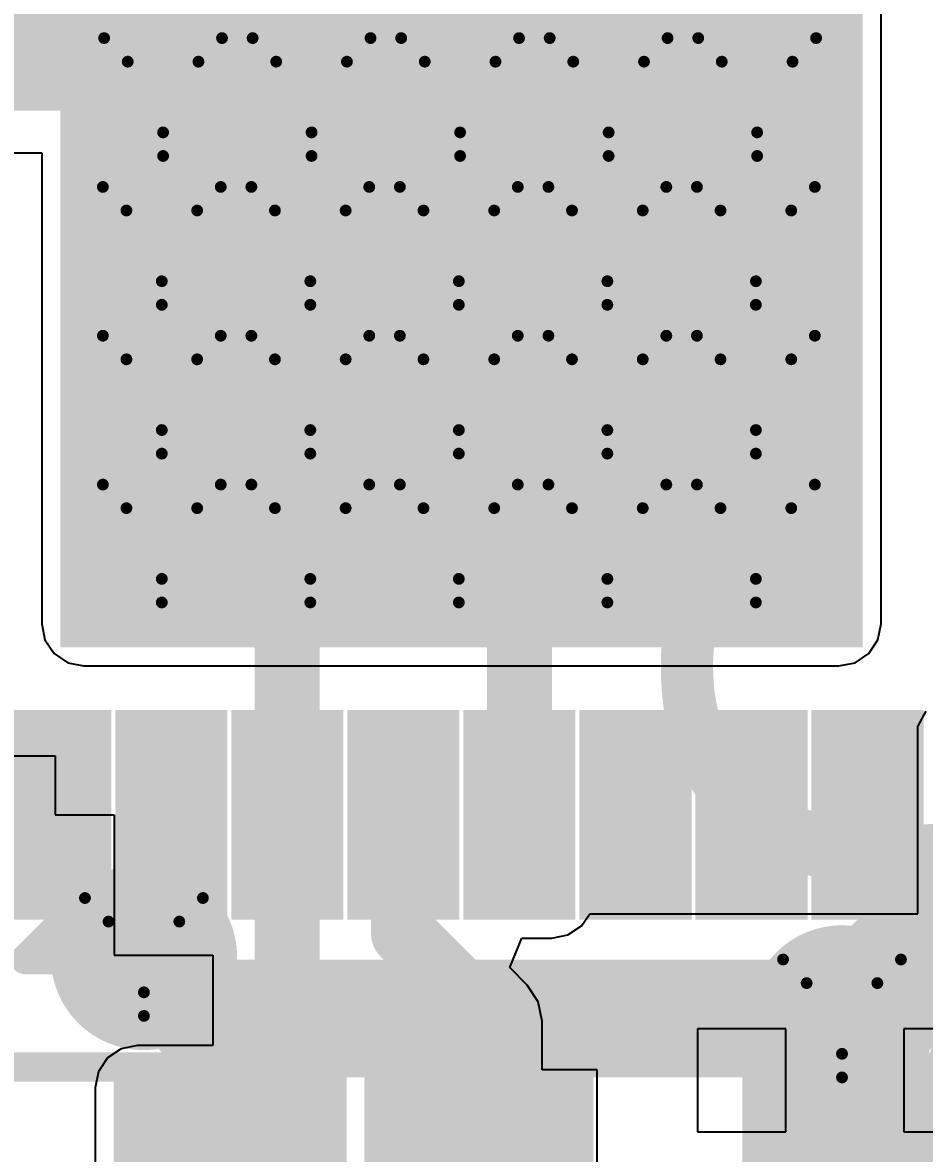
# Model space of a CAD drawing. Header units: millimetres. Extents: x -6 to 194, y -120 to 229.
# Drawn here: x 59.334 to 63.22, y 14.1 to 18.973 of the extents above; entities that cross this region are included whole.
import ezdxf

# ---------------------------------------------------------------- set-up
doc = ezdxf.new("R2010")
doc.units = ezdxf.units.MM
for name, color, linetype in [('BottomLayer', 5, 'Continuous'), ('BottomSolder', 6, 'Continuous'), ('DrillDrawing', 1, 'Continuous'), ('TopLayer', 1, 'Continuous'), ('TopOverlay', 2, 'Continuous'), ('TopPaste', 8, 'Continuous'), ('TopSolder', 216, 'Continuous'), ('ViaHoleLayer', 16, 'Continuous')]:
    doc.layers.add(name, color=color, linetype=linetype)
doc.styles.add('Arial', font='', dxfattribs={"height": 0.2})
doc.styles.get('Arial').set_extended_font_data('Arial')

# ---------------------------------------------------------------- blocks, each defined once
blk = doc.blocks.new('32_QFN_8')
at = {"layer": 'TopLayer'}
for points in [[(-2.8001, 1.6101), (-2.8001, 1.8901), (-2.1001, 1.8901), (-2.1001, 1.6101)], [(1.627, -1.627), (-1.627, -1.627), (-1.627, 1.627), (1.627, 1.627)], [(-2.8001, 1.1099), (-2.8001, 1.3899), (-2.1001, 1.3899), (-2.1001, 1.1099)], [(-2.8001, 0.6101), (-2.8001, 0.8901), (-2.1001, 0.8901), (-2.1001, 0.6101)], [(-2.8001, 0.1099), (-2.8001, 0.3899), (-2.1001, 0.3899), (-2.1001, 0.1099)], [(-2.8001, -0.3899), (-2.8001, -0.1099), (-2.1001, -0.1099), (-2.1001, -0.3899)], [(-2.8001, -0.8901), (-2.8001, -0.6101), (-2.1001, -0.6101), (-2.1001, -0.8901)], [(-2.8001, -1.3899), (-2.8001, -1.1099), (-2.1001, -1.1099), (-2.1001, -1.3899)], [(-2.8001, -1.8901), (-2.8001, -1.6101), (-2.1001, -1.6101), (-2.1001, -1.8901)]]:
    blk.add_hatch(color=1, dxfattribs=at).paths.add_polyline_path(points)
at = {"layer": 'TopPaste'}
for points in [[(-2.8001, 1.6101), (-2.8001, 1.8901), (-2.1001, 1.8901), (-2.1001, 1.6101)], [(1.627, -1.627), (-1.627, -1.627), (-1.627, 1.627), (1.627, 1.627)], [(-2.8001, 1.1099), (-2.8001, 1.3899), (-2.1001, 1.3899), (-2.1001, 1.1099)], [(-2.8001, 0.6101), (-2.8001, 0.8901), (-2.1001, 0.8901), (-2.1001, 0.6101)], [(-2.8001, 0.1099), (-2.8001, 0.3899), (-2.1001, 0.3899), (-2.1001, 0.1099)], [(-2.8001, -0.3899), (-2.8001, -0.1099), (-2.1001, -0.1099), (-2.1001, -0.3899)], [(-2.8001, -0.8901), (-2.8001, -0.6101), (-2.1001, -0.6101), (-2.1001, -0.8901)], [(-2.8001, -1.3899), (-2.8001, -1.1099), (-2.1001, -1.1099), (-2.1001, -1.3899)], [(-2.8001, -1.8901), (-2.8001, -1.6101), (-2.1001, -1.6101), (-2.1001, -1.8901)]]:
    blk.add_hatch(color=8, dxfattribs=at).paths.add_polyline_path(points)
at = {"layer": 'TopSolder'}
for points in [[(-2.9017, 1.5085), (-2.9017, 1.9917), (-1.9985, 1.9917), (-1.9985, 1.5085)], [(1.7286, -1.7286), (-1.7286, -1.7286), (-1.7286, 1.7286), (1.7286, 1.7286)], [(-2.9017, 1.0083), (-2.9017, 1.4915), (-1.9985, 1.4915), (-1.9985, 1.0083)], [(-2.9017, 0.5085), (-2.9017, 0.9917), (-1.9985, 0.9917), (-1.9985, 0.5085)], [(-2.9017, 0.0083), (-2.9017, 0.4915), (-1.9985, 0.4915), (-1.9985, 0.0083)], [(-2.9017, -0.4915), (-2.9017, -0.0083), (-1.9985, -0.0083), (-1.9985, -0.4915)], [(-2.9017, -0.9917), (-2.9017, -0.5085), (-1.9985, -0.5085), (-1.9985, -0.9917)], [(-2.9017, -1.4915), (-2.9017, -1.0083), (-1.9985, -1.0083), (-1.9985, -1.4915)], [(-2.9017, -1.9917), (-2.9017, -1.5085), (-1.9985, -1.5085), (-1.9985, -1.9917)]]:
    blk.add_hatch(color=216, dxfattribs=at).paths.add_polyline_path(points)
at = {"layer": 'TopOverlay', "const_width": 0.127}
for points in [[(-3.0734, 1.8796), (-2.9464, 1.7526)], [(-3.0734, 1.8796), (-3.0734, 1.6256)], [(-2.9464, 1.7526), (-3.0734, 1.6256)]]:
    blk.add_lwpolyline(points, dxfattribs=at)
at = {"layer": 'TopOverlay', "const_width": 0.0635}
for points in [[(-3.1052, 1.8796, 1), (-3.0417, 1.8796, 1)], [(-3.1052, 1.8796, 1), (-3.0417, 1.8796, 1)], [(-2.9781, 1.7526, 1), (-2.9146, 1.7526, 1)], [(-2.9781, 1.7526, 1), (-2.9146, 1.7526, 1)], [(-3.1052, 1.6256, 1), (-3.0417, 1.6256, 1)], [(-3.1052, 1.6256, 1), (-3.0417, 1.6256, 1)]]:
    blk.add_lwpolyline(points, format="xyb", close=True, dxfattribs=at)
blk = doc.blocks.new('R___0603_14')
at = {"layer": 'TopLayer'}
for points in [[(-0.381, 0.4445), (-0.381, -0.4445), (-1.143, -0.4445), (-1.143, 0.4445)], [(1.143, 0.4445), (1.143, -0.4445), (0.381, -0.4445), (0.381, 0.4445)]]:
    blk.add_hatch(color=1, dxfattribs=at).paths.add_polyline_path(points)
at = {"layer": 'TopPaste'}
for points in [[(-0.381, 0.4445), (-0.381, -0.4445), (-1.143, -0.4445), (-1.143, 0.4445)], [(1.143, 0.4445), (1.143, -0.4445), (0.381, -0.4445), (0.381, 0.4445)]]:
    blk.add_hatch(color=8, dxfattribs=at).paths.add_polyline_path(points)
at = {"layer": 'TopSolder'}
for points in [[(-0.2794, 0.5461), (-0.2794, -0.5461), (-1.2446, -0.5461), (-1.2446, 0.5461)], [(1.2446, 0.5461), (1.2446, -0.5461), (0.2794, -0.5461), (0.2794, 0.5461)]]:
    blk.add_hatch(color=216, dxfattribs=at).paths.add_polyline_path(points)
at = {"layer": 'TopOverlay', "const_width": 0.127}
for points in [[(1.2192, 0.5334), (-1.2192, 0.5334)], [(-1.2192, 0.5334), (-1.2192, -0.5334)], [(1.2192, 0.5334), (1.2192, -0.5334)], [(1.2192, -0.5334), (-1.2192, -0.5334)]]:
    blk.add_lwpolyline(points, dxfattribs=at)
at = {"layer": 'TopOverlay', "const_width": 0.0635}
for points in [[(-1.25095, 0.5334, 1), (-1.18745, 0.5334, 1)], [(-1.25095, 0.5334, 1), (-1.18745, 0.5334, 1)], [(1.18745, 0.5334, 1), (1.25095, 0.5334, 1)], [(1.18745, 0.5334, 1), (1.25095, 0.5334, 1)], [(-1.25095, -0.5334, 1), (-1.18745, -0.5334, 1)], [(-1.25095, -0.5334, 1), (-1.18745, -0.5334, 1)], [(1.18745, -0.5334, 1), (1.25095, -0.5334, 1)], [(1.18745, -0.5334, 1), (1.25095, -0.5334, 1)]]:
    blk.add_lwpolyline(points, format="xyb", close=True, dxfattribs=at)
blk = doc.blocks.new('CAP_0603_44')
at = {"layer": 'TopLayer'}
for points in [[(-0.381, 0.4445), (-0.381, -0.4445), (-1.143, -0.4445), (-1.143, 0.4445)], [(1.143, 0.4445), (1.143, -0.4445), (0.381, -0.4445), (0.381, 0.4445)]]:
    blk.add_hatch(color=1, dxfattribs=at).paths.add_polyline_path(points)
at = {"layer": 'TopPaste'}
for points in [[(-0.381, 0.4445), (-0.381, -0.4445), (-1.143, -0.4445), (-1.143, 0.4445)], [(1.143, 0.4445), (1.143, -0.4445), (0.381, -0.4445), (0.381, 0.4445)]]:
    blk.add_hatch(color=8, dxfattribs=at).paths.add_polyline_path(points)
at = {"layer": 'TopSolder'}
for points in [[(-0.321, 0.5045), (-0.321, -0.5045), (-1.203, -0.5045), (-1.203, 0.5045)], [(1.203, 0.5045), (1.203, -0.5045), (0.321, -0.5045), (0.321, 0.5045)]]:
    blk.add_hatch(color=216, dxfattribs=at).paths.add_polyline_path(points)
at = {"layer": 'TopOverlay', "const_width": 0.127}
for points in [[(-1.2446, 0.5334), (-1.2446, -0.5334)], [(-0.4572, 0.5334), (-1.2446, 0.5334)], [(1.2446, 0.5334), (0.4572, 0.5334)], [(1.2446, 0.5334), (1.2446, -0.5334)], [(-0.4572, -0.5334), (-1.2446, -0.5334)], [(1.2446, -0.5334), (0.4572, -0.5334)]]:
    blk.add_lwpolyline(points, dxfattribs=at)
at = {"layer": 'TopOverlay', "const_width": 0.0635}
for points in [[(-1.2764, 0.5334, 1), (-1.2128, 0.5334, 1)], [(-1.2764, 0.5334, 1), (-1.2128, 0.5334, 1)], [(-0.4889, 0.5334, 1), (-0.4254, 0.5334, 1)], [(0.4254, 0.5334, 1), (0.4889, 0.5334, 1)], [(1.2128, 0.5334, 1), (1.2764, 0.5334, 1)], [(1.2128, 0.5334, 1), (1.2764, 0.5334, 1)], [(-1.2764, -0.5334, 1), (-1.2128, -0.5334, 1)], [(-1.2764, -0.5334, 1), (-1.2128, -0.5334, 1)], [(-0.4889, -0.5334, 1), (-0.4254, -0.5334, 1)], [(0.4254, -0.5334, 1), (0.4889, -0.5334, 1)], [(1.2128, -0.5334, 1), (1.2764, -0.5334, 1)], [(1.2128, -0.5334, 1), (1.2764, -0.5334, 1)]]:
    blk.add_lwpolyline(points, format="xyb", close=True, dxfattribs=at)

msp = doc.modelspace()

# ---------------------------------------------------------------- hatches: boundary and pattern name
at = {"layer": 'BottomLayer'}
for points in [[(53.6038, 18.5928), (62.8519, 18.5928), (62.8519, 20.9163), (53.6038, 20.9163)], [(59.5979, 16.3816), (62.8519, 16.3816), (62.8519, 20.9163), (59.5979, 20.9163)]]:
    msp.add_hatch(color=5, dxfattribs=at).paths.add_polyline_path(points)
h = msp.add_hatch(color=5, dxfattribs=at)
edge = h.paths.add_edge_path()
edge.add_arc((59.9395, 18.652), 0.3, 0, 360)
h = msp.add_hatch(color=5, dxfattribs=at)
edge = h.paths.add_edge_path()
edge.add_arc((60.5794, 18.652), 0.3, 0, 360)
h = msp.add_hatch(color=5, dxfattribs=at)
edge = h.paths.add_edge_path()
edge.add_arc((61.2194, 18.652), 0.3, 0, 360)
h = msp.add_hatch(color=5, dxfattribs=at)
edge = h.paths.add_edge_path()
edge.add_arc((61.8594, 18.652), 0.3, 0, 360)
h = msp.add_hatch(color=5, dxfattribs=at)
edge = h.paths.add_edge_path()
edge.add_arc((62.4994, 18.652), 0.3, 0, 360)
h = msp.add_hatch(color=5, dxfattribs=at)
edge = h.paths.add_edge_path()
edge.add_arc((59.934, 18.0106), 0.3, 0, 360)
h = msp.add_hatch(color=5, dxfattribs=at)
edge = h.paths.add_edge_path()
edge.add_arc((60.5739, 18.0106), 0.3, 0, 360)
h = msp.add_hatch(color=5, dxfattribs=at)
edge = h.paths.add_edge_path()
edge.add_arc((61.2139, 18.0106), 0.3, 0, 360)
h = msp.add_hatch(color=5, dxfattribs=at)
edge = h.paths.add_edge_path()
edge.add_arc((61.8539, 18.0106), 0.3, 0, 360)
h = msp.add_hatch(color=5, dxfattribs=at)
edge = h.paths.add_edge_path()
edge.add_arc((62.4939, 18.0106), 0.3, 0, 360)
h = msp.add_hatch(color=5, dxfattribs=at)
edge = h.paths.add_edge_path()
edge.add_arc((59.934, 17.3693), 0.3, 0, 360)
h = msp.add_hatch(color=5, dxfattribs=at)
edge = h.paths.add_edge_path()
edge.add_arc((60.5739, 17.3693), 0.3, 0, 360)
h = msp.add_hatch(color=5, dxfattribs=at)
edge = h.paths.add_edge_path()
edge.add_arc((61.2139, 17.3693), 0.3, 0, 360)
h = msp.add_hatch(color=5, dxfattribs=at)
edge = h.paths.add_edge_path()
edge.add_arc((61.8539, 17.3693), 0.3, 0, 360)
h = msp.add_hatch(color=5, dxfattribs=at)
edge = h.paths.add_edge_path()
edge.add_arc((62.4939, 17.3693), 0.3, 0, 360)
h = msp.add_hatch(color=5, dxfattribs=at)
edge = h.paths.add_edge_path()
edge.add_arc((59.934, 16.7279), 0.3, 0, 360)
h = msp.add_hatch(color=5, dxfattribs=at)
edge = h.paths.add_edge_path()
edge.add_arc((60.5739, 16.7279), 0.3, 0, 360)
h = msp.add_hatch(color=5, dxfattribs=at)
edge = h.paths.add_edge_path()
edge.add_arc((61.2139, 16.7279), 0.3, 0, 360)
h = msp.add_hatch(color=5, dxfattribs=at)
edge = h.paths.add_edge_path()
edge.add_arc((61.8539, 16.7279), 0.3, 0, 360)
h = msp.add_hatch(color=5, dxfattribs=at)
edge = h.paths.add_edge_path()
edge.add_arc((62.4939, 16.7279), 0.3, 0, 360)
h = msp.add_hatch(color=5, dxfattribs=at)
edge = h.paths.add_edge_path()
edge.add_arc((59.857, 14.9462), 0.3, 0, 360)
h = msp.add_hatch(color=5, dxfattribs=at)
edge = h.paths.add_edge_path()
edge.add_arc((62.865, 14.6812), 0.3, 0, 360)
at = {"layer": 'BottomSolder'}
h = msp.add_hatch(color=6, dxfattribs=at)
edge = h.paths.add_edge_path()
edge.add_arc((59.9395, 19.2933), 0.4016, 0, 360)
h = msp.add_hatch(color=6, dxfattribs=at)
edge = h.paths.add_edge_path()
edge.add_arc((60.5794, 19.2933), 0.4016, 0, 360)
h = msp.add_hatch(color=6, dxfattribs=at)
edge = h.paths.add_edge_path()
edge.add_arc((61.2194, 19.2933), 0.4016, 0, 360)
h = msp.add_hatch(color=6, dxfattribs=at)
edge = h.paths.add_edge_path()
edge.add_arc((61.8594, 19.2933), 0.4016, 0, 360)
h = msp.add_hatch(color=6, dxfattribs=at)
edge = h.paths.add_edge_path()
edge.add_arc((62.4994, 19.2933), 0.4016, 0, 360)
h = msp.add_hatch(color=6, dxfattribs=at)
edge = h.paths.add_edge_path()
edge.add_arc((59.9395, 18.652), 0.4016, 0, 360)
h = msp.add_hatch(color=6, dxfattribs=at)
edge = h.paths.add_edge_path()
edge.add_arc((60.5794, 18.652), 0.4016, 0, 360)
h = msp.add_hatch(color=6, dxfattribs=at)
edge = h.paths.add_edge_path()
edge.add_arc((61.2194, 18.652), 0.4016, 0, 360)
h = msp.add_hatch(color=6, dxfattribs=at)
edge = h.paths.add_edge_path()
edge.add_arc((61.8594, 18.652), 0.4016, 0, 360)
h = msp.add_hatch(color=6, dxfattribs=at)
edge = h.paths.add_edge_path()
edge.add_arc((62.4994, 18.652), 0.4016, 0, 360)
h = msp.add_hatch(color=6, dxfattribs=at)
edge = h.paths.add_edge_path()
edge.add_arc((59.934, 18.0106), 0.4016, 0, 360)
h = msp.add_hatch(color=6, dxfattribs=at)
edge = h.paths.add_edge_path()
edge.add_arc((60.5739, 18.0106), 0.4016, 0, 360)
h = msp.add_hatch(color=6, dxfattribs=at)
edge = h.paths.add_edge_path()
edge.add_arc((61.2139, 18.0106), 0.4016, 0, 360)
h = msp.add_hatch(color=6, dxfattribs=at)
edge = h.paths.add_edge_path()
edge.add_arc((61.8539, 18.0106), 0.4016, 0, 360)
h = msp.add_hatch(color=6, dxfattribs=at)
edge = h.paths.add_edge_path()
edge.add_arc((62.4939, 18.0106), 0.4016, 0, 360)
h = msp.add_hatch(color=6, dxfattribs=at)
edge = h.paths.add_edge_path()
edge.add_arc((59.934, 17.3693), 0.4016, 0, 360)
h = msp.add_hatch(color=6, dxfattribs=at)
edge = h.paths.add_edge_path()
edge.add_arc((60.5739, 17.3693), 0.4016, 0, 360)
h = msp.add_hatch(color=6, dxfattribs=at)
edge = h.paths.add_edge_path()
edge.add_arc((61.2139, 17.3693), 0.4016, 0, 360)
h = msp.add_hatch(color=6, dxfattribs=at)
edge = h.paths.add_edge_path()
edge.add_arc((61.8539, 17.3693), 0.4016, 0, 360)
h = msp.add_hatch(color=6, dxfattribs=at)
edge = h.paths.add_edge_path()
edge.add_arc((62.4939, 17.3693), 0.4016, 0, 360)
h = msp.add_hatch(color=6, dxfattribs=at)
edge = h.paths.add_edge_path()
edge.add_arc((59.934, 16.7279), 0.4016, 0, 360)
h = msp.add_hatch(color=6, dxfattribs=at)
edge = h.paths.add_edge_path()
edge.add_arc((60.5739, 16.7279), 0.4016, 0, 360)
h = msp.add_hatch(color=6, dxfattribs=at)
edge = h.paths.add_edge_path()
edge.add_arc((61.2139, 16.7279), 0.4016, 0, 360)
h = msp.add_hatch(color=6, dxfattribs=at)
edge = h.paths.add_edge_path()
edge.add_arc((61.8539, 16.7279), 0.4016, 0, 360)
h = msp.add_hatch(color=6, dxfattribs=at)
edge = h.paths.add_edge_path()
edge.add_arc((62.4939, 16.7279), 0.4016, 0, 360)
h = msp.add_hatch(color=6, dxfattribs=at)
edge = h.paths.add_edge_path()
edge.add_arc((59.857, 14.9462), 0.4016, 0, 360)
h = msp.add_hatch(color=6, dxfattribs=at)
edge = h.paths.add_edge_path()
edge.add_arc((62.865, 14.6812), 0.4016, 0, 360)
at = {"layer": 'TopLayer'}
for points in [[(59.5979, 16.3816), (62.8519, 16.3816), (62.8519, 19.6356), (59.5979, 19.6356)], [(60.3348, 13.4938), (60.6148, 13.4938), (60.6148, 19.6356), (60.3348, 19.6356)], [(61.3348, 15.2085), (61.6148, 15.2085), (61.6148, 19.6356), (61.3348, 19.6356)], [(59.8288, 13.4938), (60.6148, 13.4938), (60.6148, 14.3828), (59.8288, 14.3828)]]:
    msp.add_hatch(color=1, dxfattribs=at).paths.add_polyline_path(points)
h = msp.add_hatch(color=1, dxfattribs=at)
edge = h.paths.add_edge_path()
edge.add_arc((59.9395, 18.652), 0.3, 0, 360)
h = msp.add_hatch(color=1, dxfattribs=at)
edge = h.paths.add_edge_path()
edge.add_arc((60.5794, 18.652), 0.3, 0, 360)
h = msp.add_hatch(color=1, dxfattribs=at)
edge = h.paths.add_edge_path()
edge.add_arc((61.2194, 18.652), 0.3, 0, 360)
h = msp.add_hatch(color=1, dxfattribs=at)
edge = h.paths.add_edge_path()
edge.add_arc((61.8594, 18.652), 0.3, 0, 360)
h = msp.add_hatch(color=1, dxfattribs=at)
edge = h.paths.add_edge_path()
edge.add_arc((62.4994, 18.652), 0.3, 0, 360)
h = msp.add_hatch(color=1, dxfattribs=at)
edge = h.paths.add_edge_path()
edge.add_arc((59.934, 18.0106), 0.3, 0, 360)
h = msp.add_hatch(color=1, dxfattribs=at)
edge = h.paths.add_edge_path()
edge.add_arc((60.5739, 18.0106), 0.3, 0, 360)
h = msp.add_hatch(color=1, dxfattribs=at)
edge = h.paths.add_edge_path()
edge.add_arc((61.2139, 18.0106), 0.3, 0, 360)
h = msp.add_hatch(color=1, dxfattribs=at)
edge = h.paths.add_edge_path()
edge.add_arc((61.8539, 18.0106), 0.3, 0, 360)
h = msp.add_hatch(color=1, dxfattribs=at)
edge = h.paths.add_edge_path()
edge.add_arc((62.4939, 18.0106), 0.3, 0, 360)
h = msp.add_hatch(color=1, dxfattribs=at)
edge = h.paths.add_edge_path()
edge.add_arc((59.934, 17.3693), 0.3, 0, 360)
h = msp.add_hatch(color=1, dxfattribs=at)
edge = h.paths.add_edge_path()
edge.add_arc((60.5739, 17.3693), 0.3, 0, 360)
h = msp.add_hatch(color=1, dxfattribs=at)
edge = h.paths.add_edge_path()
edge.add_arc((61.2139, 17.3693), 0.3, 0, 360)
h = msp.add_hatch(color=1, dxfattribs=at)
edge = h.paths.add_edge_path()
edge.add_arc((61.8539, 17.3693), 0.3, 0, 360)
h = msp.add_hatch(color=1, dxfattribs=at)
edge = h.paths.add_edge_path()
edge.add_arc((62.4939, 17.3693), 0.3, 0, 360)
h = msp.add_hatch(color=1, dxfattribs=at)
edge = h.paths.add_edge_path()
edge.add_arc((59.934, 16.7279), 0.3, 0, 360)
h = msp.add_hatch(color=1, dxfattribs=at)
edge = h.paths.add_edge_path()
edge.add_arc((60.5739, 16.7279), 0.3, 0, 360)
h = msp.add_hatch(color=1, dxfattribs=at)
edge = h.paths.add_edge_path()
edge.add_arc((61.2139, 16.7279), 0.3, 0, 360)
h = msp.add_hatch(color=1, dxfattribs=at)
edge = h.paths.add_edge_path()
edge.add_arc((61.8539, 16.7279), 0.3, 0, 360)
h = msp.add_hatch(color=1, dxfattribs=at)
edge = h.paths.add_edge_path()
edge.add_arc((62.4939, 16.7279), 0.3, 0, 360)
h = msp.add_hatch(color=1, dxfattribs=at)
edge = h.paths.add_edge_path()
edge.add_arc((59.857, 14.9462), 0.3, 0, 360)
h = msp.add_hatch(color=1, dxfattribs=at)
edge = h.paths.add_edge_path()
edge.add_arc((62.865, 14.6812), 0.3, 0, 360)
at = {"layer": 'TopSolder'}
h = msp.add_hatch(color=216, dxfattribs=at)
edge = h.paths.add_edge_path()
edge.add_arc((59.9395, 19.2933), 0.4016, 0, 360)
h = msp.add_hatch(color=216, dxfattribs=at)
edge = h.paths.add_edge_path()
edge.add_arc((60.5794, 19.2933), 0.4016, 0, 360)
h = msp.add_hatch(color=216, dxfattribs=at)
edge = h.paths.add_edge_path()
edge.add_arc((61.2194, 19.2933), 0.4016, 0, 360)
h = msp.add_hatch(color=216, dxfattribs=at)
edge = h.paths.add_edge_path()
edge.add_arc((61.8594, 19.2933), 0.4016, 0, 360)
h = msp.add_hatch(color=216, dxfattribs=at)
edge = h.paths.add_edge_path()
edge.add_arc((62.4994, 19.2933), 0.4016, 0, 360)
h = msp.add_hatch(color=216, dxfattribs=at)
edge = h.paths.add_edge_path()
edge.add_arc((59.9395, 18.652), 0.4016, 0, 360)
h = msp.add_hatch(color=216, dxfattribs=at)
edge = h.paths.add_edge_path()
edge.add_arc((60.5794, 18.652), 0.4016, 0, 360)
h = msp.add_hatch(color=216, dxfattribs=at)
edge = h.paths.add_edge_path()
edge.add_arc((61.2194, 18.652), 0.4016, 0, 360)
h = msp.add_hatch(color=216, dxfattribs=at)
edge = h.paths.add_edge_path()
edge.add_arc((61.8594, 18.652), 0.4016, 0, 360)
h = msp.add_hatch(color=216, dxfattribs=at)
edge = h.paths.add_edge_path()
edge.add_arc((62.4994, 18.652), 0.4016, 0, 360)
h = msp.add_hatch(color=216, dxfattribs=at)
edge = h.paths.add_edge_path()
edge.add_arc((59.934, 18.0106), 0.4016, 0, 360)
h = msp.add_hatch(color=216, dxfattribs=at)
edge = h.paths.add_edge_path()
edge.add_arc((60.5739, 18.0106), 0.4016, 0, 360)
h = msp.add_hatch(color=216, dxfattribs=at)
edge = h.paths.add_edge_path()
edge.add_arc((61.2139, 18.0106), 0.4016, 0, 360)
h = msp.add_hatch(color=216, dxfattribs=at)
edge = h.paths.add_edge_path()
edge.add_arc((61.8539, 18.0106), 0.4016, 0, 360)
h = msp.add_hatch(color=216, dxfattribs=at)
edge = h.paths.add_edge_path()
edge.add_arc((62.4939, 18.0106), 0.4016, 0, 360)
h = msp.add_hatch(color=216, dxfattribs=at)
edge = h.paths.add_edge_path()
edge.add_arc((59.934, 17.3693), 0.4016, 0, 360)
h = msp.add_hatch(color=216, dxfattribs=at)
edge = h.paths.add_edge_path()
edge.add_arc((60.5739, 17.3693), 0.4016, 0, 360)
h = msp.add_hatch(color=216, dxfattribs=at)
edge = h.paths.add_edge_path()
edge.add_arc((61.2139, 17.3693), 0.4016, 0, 360)
h = msp.add_hatch(color=216, dxfattribs=at)
edge = h.paths.add_edge_path()
edge.add_arc((61.8539, 17.3693), 0.4016, 0, 360)
h = msp.add_hatch(color=216, dxfattribs=at)
edge = h.paths.add_edge_path()
edge.add_arc((62.4939, 17.3693), 0.4016, 0, 360)
h = msp.add_hatch(color=216, dxfattribs=at)
edge = h.paths.add_edge_path()
edge.add_arc((59.934, 16.7279), 0.4016, 0, 360)
h = msp.add_hatch(color=216, dxfattribs=at)
edge = h.paths.add_edge_path()
edge.add_arc((60.5739, 16.7279), 0.4016, 0, 360)
h = msp.add_hatch(color=216, dxfattribs=at)
edge = h.paths.add_edge_path()
edge.add_arc((61.2139, 16.7279), 0.4016, 0, 360)
h = msp.add_hatch(color=216, dxfattribs=at)
edge = h.paths.add_edge_path()
edge.add_arc((61.8539, 16.7279), 0.4016, 0, 360)
h = msp.add_hatch(color=216, dxfattribs=at)
edge = h.paths.add_edge_path()
edge.add_arc((62.4939, 16.7279), 0.4016, 0, 360)
h = msp.add_hatch(color=216, dxfattribs=at)
edge = h.paths.add_edge_path()
edge.add_arc((59.857, 14.9462), 0.4016, 0, 360)
h = msp.add_hatch(color=216, dxfattribs=at)
edge = h.paths.add_edge_path()
edge.add_arc((62.865, 14.6812), 0.4016, 0, 360)
at = {"layer": 'ViaHoleLayer'}
h = msp.add_hatch(color=16, dxfattribs=at)
edge = h.paths.add_edge_path()
edge.add_arc((59.9395, 18.652), 0.15, 0, 360)
h = msp.add_hatch(color=16, dxfattribs=at)
edge = h.paths.add_edge_path()
edge.add_arc((60.5794, 18.652), 0.15, 0, 360)
h = msp.add_hatch(color=16, dxfattribs=at)
edge = h.paths.add_edge_path()
edge.add_arc((61.2194, 18.652), 0.15, 0, 360)
h = msp.add_hatch(color=16, dxfattribs=at)
edge = h.paths.add_edge_path()
edge.add_arc((61.8594, 18.652), 0.15, 0, 360)
h = msp.add_hatch(color=16, dxfattribs=at)
edge = h.paths.add_edge_path()
edge.add_arc((62.4994, 18.652), 0.15, 0, 360)
h = msp.add_hatch(color=16, dxfattribs=at)
edge = h.paths.add_edge_path()
edge.add_arc((59.934, 18.0106), 0.15, 0, 360)
h = msp.add_hatch(color=16, dxfattribs=at)
edge = h.paths.add_edge_path()
edge.add_arc((60.5739, 18.0106), 0.15, 0, 360)
h = msp.add_hatch(color=16, dxfattribs=at)
edge = h.paths.add_edge_path()
edge.add_arc((61.2139, 18.0106), 0.15, 0, 360)
h = msp.add_hatch(color=16, dxfattribs=at)
edge = h.paths.add_edge_path()
edge.add_arc((61.8539, 18.0106), 0.15, 0, 360)
h = msp.add_hatch(color=16, dxfattribs=at)
edge = h.paths.add_edge_path()
edge.add_arc((62.4939, 18.0106), 0.15, 0, 360)
h = msp.add_hatch(color=16, dxfattribs=at)
edge = h.paths.add_edge_path()
edge.add_arc((59.934, 17.3693), 0.15, 0, 360)
h = msp.add_hatch(color=16, dxfattribs=at)
edge = h.paths.add_edge_path()
edge.add_arc((60.5739, 17.3693), 0.15, 0, 360)
h = msp.add_hatch(color=16, dxfattribs=at)
edge = h.paths.add_edge_path()
edge.add_arc((61.2139, 17.3693), 0.15, 0, 360)
h = msp.add_hatch(color=16, dxfattribs=at)
edge = h.paths.add_edge_path()
edge.add_arc((61.8539, 17.3693), 0.15, 0, 360)
h = msp.add_hatch(color=16, dxfattribs=at)
edge = h.paths.add_edge_path()
edge.add_arc((62.4939, 17.3693), 0.15, 0, 360)
h = msp.add_hatch(color=16, dxfattribs=at)
edge = h.paths.add_edge_path()
edge.add_arc((59.934, 16.7279), 0.15, 0, 360)
h = msp.add_hatch(color=16, dxfattribs=at)
edge = h.paths.add_edge_path()
edge.add_arc((60.5739, 16.7279), 0.15, 0, 360)
h = msp.add_hatch(color=16, dxfattribs=at)
edge = h.paths.add_edge_path()
edge.add_arc((61.2139, 16.7279), 0.15, 0, 360)
h = msp.add_hatch(color=16, dxfattribs=at)
edge = h.paths.add_edge_path()
edge.add_arc((61.8539, 16.7279), 0.15, 0, 360)
h = msp.add_hatch(color=16, dxfattribs=at)
edge = h.paths.add_edge_path()
edge.add_arc((62.4939, 16.7279), 0.15, 0, 360)
h = msp.add_hatch(color=16, dxfattribs=at)
edge = h.paths.add_edge_path()
edge.add_arc((59.857, 14.9462), 0.15, 0, 360)
h = msp.add_hatch(color=16, dxfattribs=at)
edge = h.paths.add_edge_path()
edge.add_arc((62.865, 14.6812), 0.15, 0, 360)

# ---------------------------------------------------------------- linework, layer by layer
at = {"layer": 'BottomLayer'}
for p, q in [((63.0331, 16.3816), (63.0331, 20.9163)), ((52.6145, 18.4115), (59.4166, 18.4115)), ((59.4166, 18.4115), (59.4166, 16.3816)), ((59.4166, 16.3816), (59.4304, 16.3122)), ((63.0193, 16.3122), (63.0331, 16.3816)), ((59.4304, 16.3122), (59.4697, 16.2534)), ((62.98, 16.2534), (63.0193, 16.3122)), ((59.4697, 16.2534), (59.5285, 16.2141)), ((62.9212, 16.2141), (62.98, 16.2534)), ((59.5285, 16.2141), (59.5979, 16.2003)), ((59.5979, 16.2003), (62.8519, 16.2003)), ((62.8519, 16.2003), (62.9212, 16.2141))]:
    msp.add_line(p, q, dxfattribs=at)
at = {"layer": 'BottomLayer', "const_width": 0.508}
for points in [[(62.865, 14.6812), (63.9554, 15.7716)], [(59.857, 14.9462), (59.8819, 14.9462)], [(59.8819, 14.9462), (60.1469, 14.6812)], [(60.1469, 14.6812), (62.865, 14.6812)]]:
    msp.add_lwpolyline(points, dxfattribs=at)
at = {"layer": 'BottomLayer', "const_width": 0.254}
for points in [[(59.73, 14.9462, 1), (59.984, 14.9462, 1)], [(59.7549, 14.9462, 1), (60.0089, 14.9462, 1)], [(59.7549, 14.9462, 1), (60.0089, 14.9462, 1)], [(60.0199, 14.6812, 1), (60.2739, 14.6812, 1)], [(60.0199, 14.6812, 1), (60.2739, 14.6812, 1)], [(62.738, 14.6812, 1), (62.992, 14.6812, 1)], [(62.738, 14.6812, 1), (62.992, 14.6812, 1)]]:
    msp.add_lwpolyline(points, format="xyb", close=True, dxfattribs=at)
at = {"layer": 'DrillDrawing', "const_width": 0.0508}
for points in [[(59.6855, 18.906), (60.1935, 18.906)], [(59.6855, 18.906), (59.9395, 18.398)], [(59.9395, 18.398), (60.1935, 18.906)], [(60.3254, 18.906), (60.8334, 18.906)], [(60.3254, 18.906), (60.5794, 18.398)], [(60.5794, 18.398), (60.8334, 18.906)], [(60.9654, 18.906), (61.4734, 18.906)], [(60.9654, 18.906), (61.2194, 18.398)], [(61.2194, 18.398), (61.4734, 18.906)], [(61.6054, 18.906), (62.1134, 18.906)], [(61.6054, 18.906), (61.8594, 18.398)], [(61.8594, 18.398), (62.1134, 18.906)], [(62.2454, 18.906), (62.7534, 18.906)], [(62.2454, 18.906), (62.4994, 18.398)], [(62.4994, 18.398), (62.7534, 18.906)], [(59.7871, 18.8044), (60.0919, 18.8044)], [(59.7871, 18.8044), (59.9395, 18.4996)], [(59.9395, 18.4996), (60.0919, 18.8044)], [(60.427, 18.8044), (60.7318, 18.8044)], [(60.427, 18.8044), (60.5794, 18.4996)], [(60.5794, 18.4996), (60.7318, 18.8044)], [(61.067, 18.8044), (61.3718, 18.8044)], [(61.067, 18.8044), (61.2194, 18.4996)], [(61.2194, 18.4996), (61.3718, 18.8044)], [(61.707, 18.8044), (62.0118, 18.8044)], [(61.707, 18.8044), (61.8594, 18.4996)], [(61.8594, 18.4996), (62.0118, 18.8044)], [(62.347, 18.8044), (62.6518, 18.8044)], [(62.347, 18.8044), (62.4994, 18.4996)], [(62.4994, 18.4996), (62.6518, 18.8044)], [(59.68, 18.2646), (60.188, 18.2646)], [(59.68, 18.2646), (59.934, 17.7566)], [(59.934, 17.7566), (60.188, 18.2646)], [(60.3199, 18.2646), (60.8279, 18.2646)], [(60.3199, 18.2646), (60.5739, 17.7566)], [(60.5739, 17.7566), (60.8279, 18.2646)], [(60.9599, 18.2646), (61.4679, 18.2646)], [(60.9599, 18.2646), (61.2139, 17.7566)], [(61.2139, 17.7566), (61.4679, 18.2646)], [(61.5999, 18.2646), (62.1079, 18.2646)], [(61.5999, 18.2646), (61.8539, 17.7566)], [(61.8539, 17.7566), (62.1079, 18.2646)], [(62.2399, 18.2646), (62.7479, 18.2646)], [(62.2399, 18.2646), (62.4939, 17.7566)], [(62.4939, 17.7566), (62.7479, 18.2646)], [(59.7816, 18.163), (60.0864, 18.163)], [(59.7816, 18.163), (59.934, 17.8582)], [(59.934, 17.8582), (60.0864, 18.163)], [(60.4215, 18.163), (60.7263, 18.163)], [(60.4215, 18.163), (60.5739, 17.8582)], [(60.5739, 17.8582), (60.7263, 18.163)], [(61.0615, 18.163), (61.3663, 18.163)], [(61.0615, 18.163), (61.2139, 17.8582)], [(61.2139, 17.8582), (61.3663, 18.163)], [(61.7015, 18.163), (62.0063, 18.163)], [(61.7015, 18.163), (61.8539, 17.8582)], [(61.8539, 17.8582), (62.0063, 18.163)], [(62.3415, 18.163), (62.6463, 18.163)], [(62.3415, 18.163), (62.4939, 17.8582)], [(62.4939, 17.8582), (62.6463, 18.163)], [(59.68, 17.6233), (60.188, 17.6233)], [(59.68, 17.6233), (59.934, 17.1153)], [(59.934, 17.1153), (60.188, 17.6233)], [(60.3199, 17.6233), (60.8279, 17.6233)], [(60.3199, 17.6233), (60.5739, 17.1153)], [(60.5739, 17.1153), (60.8279, 17.6233)], [(60.9599, 17.6233), (61.4679, 17.6233)], [(60.9599, 17.6233), (61.2139, 17.1153)], [(61.2139, 17.1153), (61.4679, 17.6233)], [(61.5999, 17.6233), (62.1079, 17.6233)], [(61.5999, 17.6233), (61.8539, 17.1153)], [(61.8539, 17.1153), (62.1079, 17.6233)], [(62.2399, 17.6233), (62.7479, 17.6233)], [(62.2399, 17.6233), (62.4939, 17.1153)], [(62.4939, 17.1153), (62.7479, 17.6233)], [(59.7816, 17.5217), (60.0864, 17.5217)], [(59.7816, 17.5217), (59.934, 17.2169)], [(59.934, 17.2169), (60.0864, 17.5217)], [(60.4215, 17.5217), (60.7263, 17.5217)], [(60.4215, 17.5217), (60.5739, 17.2169)], [(60.5739, 17.2169), (60.7263, 17.5217)], [(61.0615, 17.5217), (61.3663, 17.5217)], [(61.0615, 17.5217), (61.2139, 17.2169)], [(61.2139, 17.2169), (61.3663, 17.5217)], [(61.7015, 17.5217), (62.0063, 17.5217)], [(61.7015, 17.5217), (61.8539, 17.2169)], [(61.8539, 17.2169), (62.0063, 17.5217)], [(62.3415, 17.5217), (62.6463, 17.5217)], [(62.3415, 17.5217), (62.4939, 17.2169)], [(62.4939, 17.2169), (62.6463, 17.5217)], [(59.68, 16.9819), (60.188, 16.9819)], [(59.68, 16.9819), (59.934, 16.4739)], [(59.934, 16.4739), (60.188, 16.9819)], [(60.3199, 16.9819), (60.8279, 16.9819)], [(60.3199, 16.9819), (60.5739, 16.4739)], [(60.5739, 16.4739), (60.8279, 16.9819)], [(60.9599, 16.9819), (61.4679, 16.9819)], [(60.9599, 16.9819), (61.2139, 16.4739)], [(61.2139, 16.4739), (61.4679, 16.9819)], [(61.5999, 16.9819), (62.1079, 16.9819)], [(61.5999, 16.9819), (61.8539, 16.4739)], [(61.8539, 16.4739), (62.1079, 16.9819)], [(62.2399, 16.9819), (62.7479, 16.9819)], [(62.2399, 16.9819), (62.4939, 16.4739)], [(62.4939, 16.4739), (62.7479, 16.9819)], [(59.7816, 16.8803), (60.0864, 16.8803)], [(59.7816, 16.8803), (59.934, 16.5755)], [(59.934, 16.5755), (60.0864, 16.8803)], [(60.4215, 16.8803), (60.7263, 16.8803)], [(60.4215, 16.8803), (60.5739, 16.5755)], [(60.5739, 16.5755), (60.7263, 16.8803)], [(61.0615, 16.8803), (61.3663, 16.8803)], [(61.0615, 16.8803), (61.2139, 16.5755)], [(61.2139, 16.5755), (61.3663, 16.8803)], [(61.7015, 16.8803), (62.0063, 16.8803)], [(61.7015, 16.8803), (61.8539, 16.5755)], [(61.8539, 16.5755), (62.0063, 16.8803)], [(62.3415, 16.8803), (62.6463, 16.8803)], [(62.3415, 16.8803), (62.4939, 16.5755)], [(62.4939, 16.5755), (62.6463, 16.8803)], [(59.603, 15.2002), (60.111, 15.2002)], [(59.603, 15.2002), (59.857, 14.6922)], [(59.857, 14.6922), (60.111, 15.2002)], [(59.7046, 15.0986), (60.0094, 15.0986)], [(59.7046, 15.0986), (59.857, 14.7938)], [(59.857, 14.7938), (60.0094, 15.0986)], [(62.611, 14.9352), (63.119, 14.9352)], [(62.611, 14.9352), (62.865, 14.4272)], [(62.865, 14.4272), (63.119, 14.9352)], [(62.7126, 14.8336), (63.0174, 14.8336)], [(62.7126, 14.8336), (62.865, 14.5288)], [(62.865, 14.5288), (63.0174, 14.8336)]]:
    msp.add_lwpolyline(points, dxfattribs=at)
at = {"layer": 'DrillDrawing', "const_width": 0.0254}
for points in [[(59.6728, 18.906, 1), (59.6982, 18.906, 1)], [(59.6728, 18.906, 1), (59.6982, 18.906, 1)], [(60.1808, 18.906, 1), (60.2062, 18.906, 1)], [(60.1808, 18.906, 1), (60.2062, 18.906, 1)], [(60.3127, 18.906, 1), (60.3381, 18.906, 1)], [(60.3127, 18.906, 1), (60.3381, 18.906, 1)], [(60.8207, 18.906, 1), (60.8461, 18.906, 1)], [(60.8207, 18.906, 1), (60.8461, 18.906, 1)], [(60.9527, 18.906, 1), (60.9781, 18.906, 1)], [(60.9527, 18.906, 1), (60.9781, 18.906, 1)], [(61.4607, 18.906, 1), (61.4861, 18.906, 1)], [(61.4607, 18.906, 1), (61.4861, 18.906, 1)], [(61.5927, 18.906, 1), (61.6181, 18.906, 1)], [(61.5927, 18.906, 1), (61.6181, 18.906, 1)], [(62.1007, 18.906, 1), (62.1261, 18.906, 1)], [(62.1007, 18.906, 1), (62.1261, 18.906, 1)], [(62.2327, 18.906, 1), (62.2581, 18.906, 1)], [(62.2327, 18.906, 1), (62.2581, 18.906, 1)], [(62.7407, 18.906, 1), (62.7661, 18.906, 1)], [(62.7407, 18.906, 1), (62.7661, 18.906, 1)], [(59.7744, 18.8044, 1), (59.7998, 18.8044, 1)], [(59.7744, 18.8044, 1), (59.7998, 18.8044, 1)], [(60.0792, 18.8044, 1), (60.1046, 18.8044, 1)], [(60.0792, 18.8044, 1), (60.1046, 18.8044, 1)], [(60.4143, 18.8044, 1), (60.4397, 18.8044, 1)], [(60.4143, 18.8044, 1), (60.4397, 18.8044, 1)], [(60.7191, 18.8044, 1), (60.7445, 18.8044, 1)], [(60.7191, 18.8044, 1), (60.7445, 18.8044, 1)], [(61.0543, 18.8044, 1), (61.0797, 18.8044, 1)], [(61.0543, 18.8044, 1), (61.0797, 18.8044, 1)], [(61.3591, 18.8044, 1), (61.3845, 18.8044, 1)], [(61.3591, 18.8044, 1), (61.3845, 18.8044, 1)], [(61.6943, 18.8044, 1), (61.7197, 18.8044, 1)], [(61.6943, 18.8044, 1), (61.7197, 18.8044, 1)], [(61.9991, 18.8044, 1), (62.0245, 18.8044, 1)], [(61.9991, 18.8044, 1), (62.0245, 18.8044, 1)], [(62.3343, 18.8044, 1), (62.3597, 18.8044, 1)], [(62.3343, 18.8044, 1), (62.3597, 18.8044, 1)], [(62.6391, 18.8044, 1), (62.6645, 18.8044, 1)], [(62.6391, 18.8044, 1), (62.6645, 18.8044, 1)], [(59.9268, 18.4996, 1), (59.9522, 18.4996, 1)], [(59.9268, 18.4996, 1), (59.9522, 18.4996, 1)], [(60.5667, 18.4996, 1), (60.5921, 18.4996, 1)], [(60.5667, 18.4996, 1), (60.5921, 18.4996, 1)], [(61.2067, 18.4996, 1), (61.2321, 18.4996, 1)], [(61.2067, 18.4996, 1), (61.2321, 18.4996, 1)], [(61.8467, 18.4996, 1), (61.8721, 18.4996, 1)], [(61.8467, 18.4996, 1), (61.8721, 18.4996, 1)], [(62.4867, 18.4996, 1), (62.5121, 18.4996, 1)], [(62.4867, 18.4996, 1), (62.5121, 18.4996, 1)], [(59.9268, 18.398, 1), (59.9522, 18.398, 1)], [(59.9268, 18.398, 1), (59.9522, 18.398, 1)], [(60.5667, 18.398, 1), (60.5921, 18.398, 1)], [(60.5667, 18.398, 1), (60.5921, 18.398, 1)], [(61.2067, 18.398, 1), (61.2321, 18.398, 1)], [(61.2067, 18.398, 1), (61.2321, 18.398, 1)], [(61.8467, 18.398, 1), (61.8721, 18.398, 1)], [(61.8467, 18.398, 1), (61.8721, 18.398, 1)], [(62.4867, 18.398, 1), (62.5121, 18.398, 1)], [(62.4867, 18.398, 1), (62.5121, 18.398, 1)], [(59.6673, 18.2646, 1), (59.6927, 18.2646, 1)], [(59.6673, 18.2646, 1), (59.6927, 18.2646, 1)], [(60.1753, 18.2646, 1), (60.2007, 18.2646, 1)], [(60.1753, 18.2646, 1), (60.2007, 18.2646, 1)], [(60.3072, 18.2646, 1), (60.3326, 18.2646, 1)], [(60.3072, 18.2646, 1), (60.3326, 18.2646, 1)], [(60.8152, 18.2646, 1), (60.8406, 18.2646, 1)], [(60.8152, 18.2646, 1), (60.8406, 18.2646, 1)], [(60.9472, 18.2646, 1), (60.9726, 18.2646, 1)], [(60.9472, 18.2646, 1), (60.9726, 18.2646, 1)], [(61.4552, 18.2646, 1), (61.4806, 18.2646, 1)], [(61.4552, 18.2646, 1), (61.4806, 18.2646, 1)], [(61.5872, 18.2646, 1), (61.6126, 18.2646, 1)], [(61.5872, 18.2646, 1), (61.6126, 18.2646, 1)], [(62.0952, 18.2646, 1), (62.1206, 18.2646, 1)], [(62.0952, 18.2646, 1), (62.1206, 18.2646, 1)], [(62.2272, 18.2646, 1), (62.2526, 18.2646, 1)], [(62.2272, 18.2646, 1), (62.2526, 18.2646, 1)], [(62.7352, 18.2646, 1), (62.7606, 18.2646, 1)], [(62.7352, 18.2646, 1), (62.7606, 18.2646, 1)], [(59.7689, 18.163, 1), (59.7943, 18.163, 1)], [(59.7689, 18.163, 1), (59.7943, 18.163, 1)], [(60.0737, 18.163, 1), (60.0991, 18.163, 1)], [(60.0737, 18.163, 1), (60.0991, 18.163, 1)], [(60.4088, 18.163, 1), (60.4342, 18.163, 1)], [(60.4088, 18.163, 1), (60.4342, 18.163, 1)], [(60.7136, 18.163, 1), (60.739, 18.163, 1)], [(60.7136, 18.163, 1), (60.739, 18.163, 1)], [(61.0488, 18.163, 1), (61.0742, 18.163, 1)], [(61.0488, 18.163, 1), (61.0742, 18.163, 1)], [(61.3536, 18.163, 1), (61.379, 18.163, 1)], [(61.3536, 18.163, 1), (61.379, 18.163, 1)], [(61.6888, 18.163, 1), (61.7142, 18.163, 1)], [(61.6888, 18.163, 1), (61.7142, 18.163, 1)], [(61.9936, 18.163, 1), (62.019, 18.163, 1)], [(61.9936, 18.163, 1), (62.019, 18.163, 1)], [(62.3288, 18.163, 1), (62.3542, 18.163, 1)], [(62.3288, 18.163, 1), (62.3542, 18.163, 1)], [(62.6336, 18.163, 1), (62.659, 18.163, 1)], [(62.6336, 18.163, 1), (62.659, 18.163, 1)], [(59.9213, 17.8582, 1), (59.9467, 17.8582, 1)], [(59.9213, 17.8582, 1), (59.9467, 17.8582, 1)], [(60.5612, 17.8582, 1), (60.5866, 17.8582, 1)], [(60.5612, 17.8582, 1), (60.5866, 17.8582, 1)], [(61.2012, 17.8582, 1), (61.2266, 17.8582, 1)], [(61.2012, 17.8582, 1), (61.2266, 17.8582, 1)], [(61.8412, 17.8582, 1), (61.8666, 17.8582, 1)], [(61.8412, 17.8582, 1), (61.8666, 17.8582, 1)], [(62.4812, 17.8582, 1), (62.5066, 17.8582, 1)], [(62.4812, 17.8582, 1), (62.5066, 17.8582, 1)], [(59.9213, 17.7566, 1), (59.9467, 17.7566, 1)], [(59.9213, 17.7566, 1), (59.9467, 17.7566, 1)], [(60.5612, 17.7566, 1), (60.5866, 17.7566, 1)], [(60.5612, 17.7566, 1), (60.5866, 17.7566, 1)], [(61.2012, 17.7566, 1), (61.2266, 17.7566, 1)], [(61.2012, 17.7566, 1), (61.2266, 17.7566, 1)], [(61.8412, 17.7566, 1), (61.8666, 17.7566, 1)], [(61.8412, 17.7566, 1), (61.8666, 17.7566, 1)], [(62.4812, 17.7566, 1), (62.5066, 17.7566, 1)], [(62.4812, 17.7566, 1), (62.5066, 17.7566, 1)], [(59.6673, 17.6233, 1), (59.6927, 17.6233, 1)], [(59.6673, 17.6233, 1), (59.6927, 17.6233, 1)], [(60.1753, 17.6233, 1), (60.2007, 17.6233, 1)], [(60.1753, 17.6233, 1), (60.2007, 17.6233, 1)], [(60.3072, 17.6233, 1), (60.3326, 17.6233, 1)], [(60.3072, 17.6233, 1), (60.3326, 17.6233, 1)], [(60.8152, 17.6233, 1), (60.8406, 17.6233, 1)], [(60.8152, 17.6233, 1), (60.8406, 17.6233, 1)], [(60.9472, 17.6233, 1), (60.9726, 17.6233, 1)], [(60.9472, 17.6233, 1), (60.9726, 17.6233, 1)], [(61.4552, 17.6233, 1), (61.4806, 17.6233, 1)], [(61.4552, 17.6233, 1), (61.4806, 17.6233, 1)], [(61.5872, 17.6233, 1), (61.6126, 17.6233, 1)], [(61.5872, 17.6233, 1), (61.6126, 17.6233, 1)], [(62.0952, 17.6233, 1), (62.1206, 17.6233, 1)], [(62.0952, 17.6233, 1), (62.1206, 17.6233, 1)], [(62.2272, 17.6233, 1), (62.2526, 17.6233, 1)], [(62.2272, 17.6233, 1), (62.2526, 17.6233, 1)], [(62.7352, 17.6233, 1), (62.7606, 17.6233, 1)], [(62.7352, 17.6233, 1), (62.7606, 17.6233, 1)], [(59.7689, 17.5217, 1), (59.7943, 17.5217, 1)], [(59.7689, 17.5217, 1), (59.7943, 17.5217, 1)], [(60.0737, 17.5217, 1), (60.0991, 17.5217, 1)], [(60.0737, 17.5217, 1), (60.0991, 17.5217, 1)], [(60.4088, 17.5217, 1), (60.4342, 17.5217, 1)], [(60.4088, 17.5217, 1), (60.4342, 17.5217, 1)], [(60.7136, 17.5217, 1), (60.739, 17.5217, 1)], [(60.7136, 17.5217, 1), (60.739, 17.5217, 1)], [(61.0488, 17.5217, 1), (61.0742, 17.5217, 1)], [(61.0488, 17.5217, 1), (61.0742, 17.5217, 1)], [(61.3536, 17.5217, 1), (61.379, 17.5217, 1)], [(61.3536, 17.5217, 1), (61.379, 17.5217, 1)], [(61.6888, 17.5217, 1), (61.7142, 17.5217, 1)], [(61.6888, 17.5217, 1), (61.7142, 17.5217, 1)], [(61.9936, 17.5217, 1), (62.019, 17.5217, 1)], [(61.9936, 17.5217, 1), (62.019, 17.5217, 1)], [(62.3288, 17.5217, 1), (62.3542, 17.5217, 1)], [(62.3288, 17.5217, 1), (62.3542, 17.5217, 1)], [(62.6336, 17.5217, 1), (62.659, 17.5217, 1)], [(62.6336, 17.5217, 1), (62.659, 17.5217, 1)], [(59.9213, 17.2169, 1), (59.9467, 17.2169, 1)], [(59.9213, 17.2169, 1), (59.9467, 17.2169, 1)], [(60.5612, 17.2169, 1), (60.5866, 17.2169, 1)], [(60.5612, 17.2169, 1), (60.5866, 17.2169, 1)], [(61.2012, 17.2169, 1), (61.2266, 17.2169, 1)], [(61.2012, 17.2169, 1), (61.2266, 17.2169, 1)], [(61.8412, 17.2169, 1), (61.8666, 17.2169, 1)], [(61.8412, 17.2169, 1), (61.8666, 17.2169, 1)], [(62.4812, 17.2169, 1), (62.5066, 17.2169, 1)], [(62.4812, 17.2169, 1), (62.5066, 17.2169, 1)], [(59.9213, 17.1153, 1), (59.9467, 17.1153, 1)], [(59.9213, 17.1153, 1), (59.9467, 17.1153, 1)], [(60.5612, 17.1153, 1), (60.5866, 17.1153, 1)], [(60.5612, 17.1153, 1), (60.5866, 17.1153, 1)], [(61.2012, 17.1153, 1), (61.2266, 17.1153, 1)], [(61.2012, 17.1153, 1), (61.2266, 17.1153, 1)], [(61.8412, 17.1153, 1), (61.8666, 17.1153, 1)], [(61.8412, 17.1153, 1), (61.8666, 17.1153, 1)], [(62.4812, 17.1153, 1), (62.5066, 17.1153, 1)], [(62.4812, 17.1153, 1), (62.5066, 17.1153, 1)], [(59.6673, 16.9819, 1), (59.6927, 16.9819, 1)], [(59.6673, 16.9819, 1), (59.6927, 16.9819, 1)], [(60.1753, 16.9819, 1), (60.2007, 16.9819, 1)], [(60.1753, 16.9819, 1), (60.2007, 16.9819, 1)], [(60.3072, 16.9819, 1), (60.3326, 16.9819, 1)], [(60.3072, 16.9819, 1), (60.3326, 16.9819, 1)], [(60.8152, 16.9819, 1), (60.8406, 16.9819, 1)], [(60.8152, 16.9819, 1), (60.8406, 16.9819, 1)], [(60.9472, 16.9819, 1), (60.9726, 16.9819, 1)], [(60.9472, 16.9819, 1), (60.9726, 16.9819, 1)], [(61.4552, 16.9819, 1), (61.4806, 16.9819, 1)], [(61.4552, 16.9819, 1), (61.4806, 16.9819, 1)], [(61.5872, 16.9819, 1), (61.6126, 16.9819, 1)], [(61.5872, 16.9819, 1), (61.6126, 16.9819, 1)], [(62.0952, 16.9819, 1), (62.1206, 16.9819, 1)], [(62.0952, 16.9819, 1), (62.1206, 16.9819, 1)], [(62.2272, 16.9819, 1), (62.2526, 16.9819, 1)], [(62.2272, 16.9819, 1), (62.2526, 16.9819, 1)], [(62.7352, 16.9819, 1), (62.7606, 16.9819, 1)], [(62.7352, 16.9819, 1), (62.7606, 16.9819, 1)], [(59.7689, 16.8803, 1), (59.7943, 16.8803, 1)], [(59.7689, 16.8803, 1), (59.7943, 16.8803, 1)], [(60.0737, 16.8803, 1), (60.0991, 16.8803, 1)], [(60.0737, 16.8803, 1), (60.0991, 16.8803, 1)], [(60.4088, 16.8803, 1), (60.4342, 16.8803, 1)], [(60.4088, 16.8803, 1), (60.4342, 16.8803, 1)], [(60.7136, 16.8803, 1), (60.739, 16.8803, 1)], [(60.7136, 16.8803, 1), (60.739, 16.8803, 1)], [(61.0488, 16.8803, 1), (61.0742, 16.8803, 1)], [(61.0488, 16.8803, 1), (61.0742, 16.8803, 1)], [(61.3536, 16.8803, 1), (61.379, 16.8803, 1)], [(61.3536, 16.8803, 1), (61.379, 16.8803, 1)], [(61.6888, 16.8803, 1), (61.7142, 16.8803, 1)], [(61.6888, 16.8803, 1), (61.7142, 16.8803, 1)], [(61.9936, 16.8803, 1), (62.019, 16.8803, 1)], [(61.9936, 16.8803, 1), (62.019, 16.8803, 1)], [(62.3288, 16.8803, 1), (62.3542, 16.8803, 1)], [(62.3288, 16.8803, 1), (62.3542, 16.8803, 1)], [(62.6336, 16.8803, 1), (62.659, 16.8803, 1)], [(62.6336, 16.8803, 1), (62.659, 16.8803, 1)], [(59.9213, 16.5755, 1), (59.9467, 16.5755, 1)], [(59.9213, 16.5755, 1), (59.9467, 16.5755, 1)], [(60.5612, 16.5755, 1), (60.5866, 16.5755, 1)], [(60.5612, 16.5755, 1), (60.5866, 16.5755, 1)], [(61.2012, 16.5755, 1), (61.2266, 16.5755, 1)], [(61.2012, 16.5755, 1), (61.2266, 16.5755, 1)], [(61.8412, 16.5755, 1), (61.8666, 16.5755, 1)], [(61.8412, 16.5755, 1), (61.8666, 16.5755, 1)], [(62.4812, 16.5755, 1), (62.5066, 16.5755, 1)], [(62.4812, 16.5755, 1), (62.5066, 16.5755, 1)], [(59.9213, 16.4739, 1), (59.9467, 16.4739, 1)], [(59.9213, 16.4739, 1), (59.9467, 16.4739, 1)], [(60.5612, 16.4739, 1), (60.5866, 16.4739, 1)], [(60.5612, 16.4739, 1), (60.5866, 16.4739, 1)], [(61.2012, 16.4739, 1), (61.2266, 16.4739, 1)], [(61.2012, 16.4739, 1), (61.2266, 16.4739, 1)], [(61.8412, 16.4739, 1), (61.8666, 16.4739, 1)], [(61.8412, 16.4739, 1), (61.8666, 16.4739, 1)], [(62.4812, 16.4739, 1), (62.5066, 16.4739, 1)], [(62.4812, 16.4739, 1), (62.5066, 16.4739, 1)], [(59.5903, 15.2002, 1), (59.6157, 15.2002, 1)], [(59.5903, 15.2002, 1), (59.6157, 15.2002, 1)], [(60.0983, 15.2002, 1), (60.1237, 15.2002, 1)], [(60.0983, 15.2002, 1), (60.1237, 15.2002, 1)], [(59.6919, 15.0986, 1), (59.7173, 15.0986, 1)], [(59.6919, 15.0986, 1), (59.7173, 15.0986, 1)], [(59.9967, 15.0986, 1), (60.0221, 15.0986, 1)], [(59.9967, 15.0986, 1), (60.0221, 15.0986, 1)], [(62.5983, 14.9352, 1), (62.6237, 14.9352, 1)], [(62.5983, 14.9352, 1), (62.6237, 14.9352, 1)], [(63.1063, 14.9352, 1), (63.1317, 14.9352, 1)], [(63.1063, 14.9352, 1), (63.1317, 14.9352, 1)], [(59.8443, 14.7938, 1), (59.8697, 14.7938, 1)], [(59.8443, 14.7938, 1), (59.8697, 14.7938, 1)], [(62.6999, 14.8336, 1), (62.7253, 14.8336, 1)], [(62.6999, 14.8336, 1), (62.7253, 14.8336, 1)], [(63.0047, 14.8336, 1), (63.0301, 14.8336, 1)], [(63.0047, 14.8336, 1), (63.0301, 14.8336, 1)], [(59.8443, 14.6922, 1), (59.8697, 14.6922, 1)], [(59.8443, 14.6922, 1), (59.8697, 14.6922, 1)], [(62.8523, 14.5288, 1), (62.8777, 14.5288, 1)], [(62.8523, 14.5288, 1), (62.8777, 14.5288, 1)], [(62.8523, 14.4272, 1), (62.8777, 14.4272, 1)], [(62.8523, 14.4272, 1), (62.8777, 14.4272, 1)]]:
    msp.add_lwpolyline(points, format="xyb", close=True, dxfattribs=at)
at = {"layer": 'TopLayer'}
for p, q in [((63.1911, 15.9392), (63.2281, 16.0054)), ((63.1911, 15.1323), (63.1911, 15.9392)), ((59.0808, 15.8125), (59.4748, 15.8125)), ((59.4748, 15.8125), (59.4748, 15.5585)), ((59.4748, 15.5585), (59.7288, 15.5585)), ((59.7288, 15.5585), (59.7288, 14.9545)), ((61.743, 15.0803), (61.7777, 15.1323)), ((61.7777, 15.1323), (62.2249, 15.1323)), ((62.2249, 15.1323), (62.3181, 15.1323)), ((62.3181, 15.1323), (62.7249, 15.1323)), ((62.7249, 15.1323), (62.818, 15.1323)), ((62.818, 15.1323), (63.1911, 15.1323)), ((61.6842, 15.041), (61.743, 15.0803)), ((61.4332, 14.9002), (61.4858, 15.0272)), ((61.4858, 15.0272), (61.6148, 15.0272)), ((61.6148, 15.0272), (61.6842, 15.041)), ((59.7288, 14.9545), (60.1535, 14.9545)), ((60.1535, 14.9545), (60.1535, 14.5641)), ((61.5086, 14.8249), (61.4332, 14.9002)), ((61.5563, 14.7535), (61.5086, 14.8249)), ((61.5731, 14.6692), (61.5563, 14.7535)), ((61.5731, 14.4591), (61.5731, 14.6692)), ((62.6229, 14.6369), (62.2419, 14.6369)), ((62.2419, 14.6369), (62.2419, 14.1924)), ((62.6229, 14.1924), (62.6229, 14.6369)), ((63.5119, 14.6369), (63.1309, 14.6369)), ((63.1309, 14.6369), (63.1309, 14.1924)), ((59.7594, 14.5503), (59.7006, 14.511)), ((59.8288, 14.5641), (59.7594, 14.5503)), ((60.1535, 14.5641), (59.8288, 14.5641)), ((59.7006, 14.511), (59.6613, 14.4521)), ((59.6613, 14.4521), (59.6475, 14.3828)), ((61.8101, 14.4591), (61.5731, 14.4591)), ((61.8101, 13.4177), (61.8101, 14.4591)), ((59.6475, 14.3828), (59.6475, 13.4938)), ((62.2419, 14.1924), (62.6229, 14.1924)), ((63.1309, 14.1924), (63.5119, 14.1924))]:
    msp.add_line(p, q, dxfattribs=at)
for points, const_width in [([(60.9749, 15.5585), (60.9752, 15.5582)], 0.2794), ([(60.9752, 15.0469), (60.9752, 15.5582)], 0.2794), ([(59.0749, 15.5585), (59.4748, 15.5585)], 0.254), ([(59.9619, 15.5455), (59.9749, 15.5585)], 0.254), ([(59.9619, 15.1448), (59.9619, 15.5455)], 0.254), ([(59.857, 15.0399), (59.9619, 15.1448)], 0.254), ([(59.857, 14.9462), (59.857, 15.0399)], 0.254), ([(60.9752, 15.0469), (61.3529, 14.6692)], 0.2794), ([(61.3529, 13.9384), (61.3529, 14.6692)], 0.2794), ([(62.865, 13.9504), (62.865, 14.6812)], 0.254)]:
    msp.add_lwpolyline(points, dxfattribs=dict(at, const_width=const_width))
for points, const_width in [([(60.9051, 15.5585, 1), (61.0448, 15.5585, 1)], 0.1397), ([(60.9054, 15.5582, 1), (61.0451, 15.5582, 1)], 0.1397), ([(60.9054, 15.5582, 1), (61.0451, 15.5582, 1)], 0.1397), ([(59.4113, 15.5585, 1), (59.5383, 15.5585, 1)], 0.127), ([(59.8984, 15.5455, 1), (60.0254, 15.5455, 1)], 0.127), ([(59.8984, 15.5455, 1), (60.0254, 15.5455, 1)], 0.127), ([(59.9114, 15.5585, 1), (60.0384, 15.5585, 1)], 0.127), ([(59.8984, 15.1448, 1), (60.0254, 15.1448, 1)], 0.127), ([(59.8984, 15.1448, 1), (60.0254, 15.1448, 1)], 0.127), ([(59.7935, 15.0399, 1), (59.9205, 15.0399, 1)], 0.127), ([(59.7935, 15.0399, 1), (59.9205, 15.0399, 1)], 0.127), ([(60.9054, 15.0469, 1), (61.0451, 15.0469, 1)], 0.1397), ([(60.9054, 15.0469, 1), (61.0451, 15.0469, 1)], 0.1397), ([(59.7935, 14.9462, 1), (59.9205, 14.9462, 1)], 0.127), ([(61.2831, 14.6692, 1), (61.4228, 14.6692, 1)], 0.1397), ([(61.2831, 14.6692, 1), (61.4228, 14.6692, 1)], 0.1397), ([(62.8015, 14.6812, 1), (62.9285, 14.6812, 1)], 0.127)]:
    msp.add_lwpolyline(points, format="xyb", close=True, dxfattribs=dict(at, const_width=const_width))

# ---------------------------------------------------------------- block references
for name, p, rotation in [('32_QFN_8', (61.2249, 18.0086), 90), ('R___0603_14', (59.4478, 13.9383), 180), ('CAP_0603_44', (62.1149, 13.9384), 180)]:
    msp.add_blockref(name, p, dxfattribs=dict(rotation=rotation))

# ---------------------------------------------------------------- texts
at = {"layer": 'TopOverlay', "style": 'Arial'}
msp.add_text('USB TYPE-C', height=2.032, rotation=90, dxfattribs=at).set_placement((64.1468, 0.1174))

doc.saveas('drawing.dxf')
